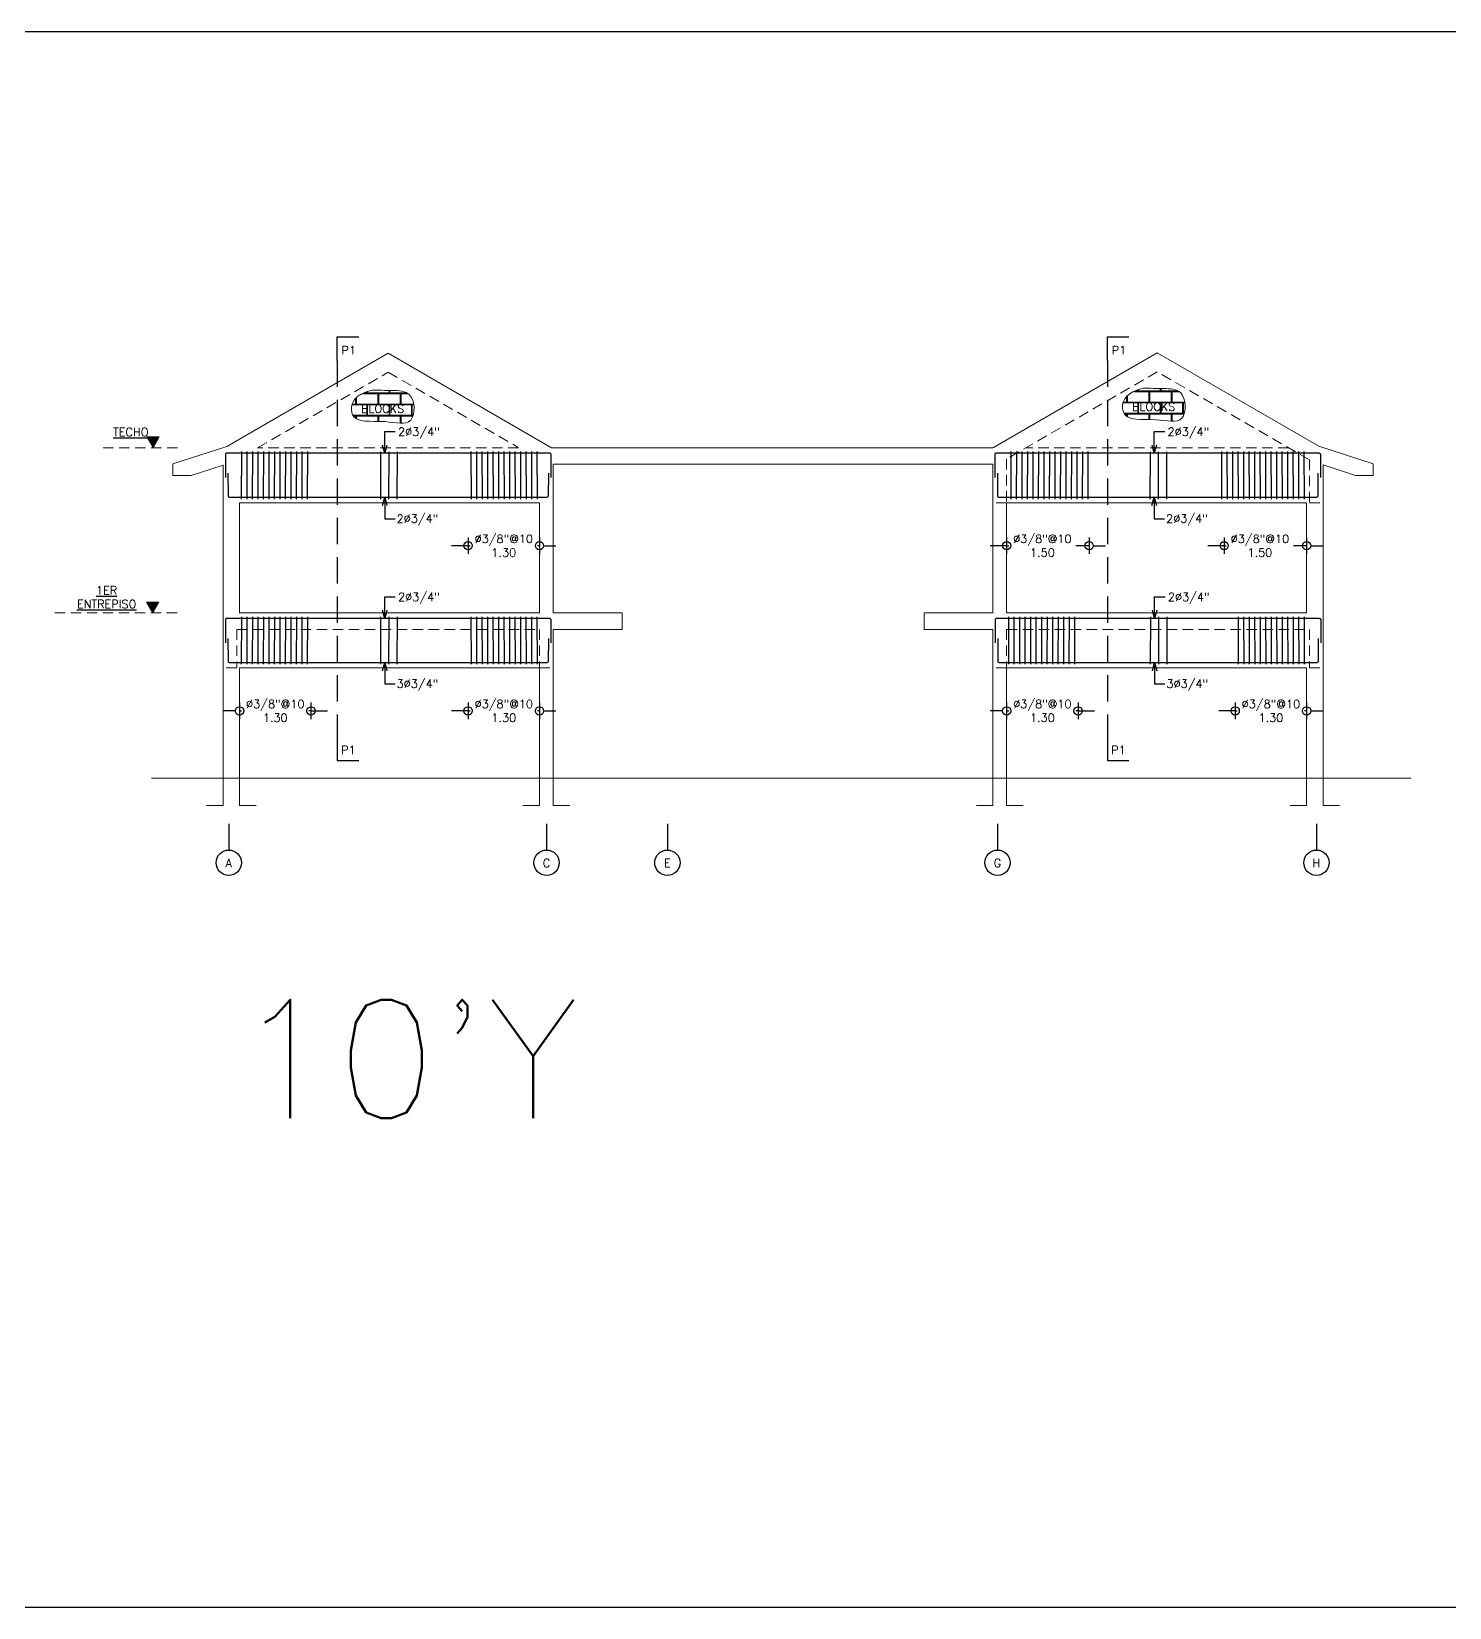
# Model space of a CAD drawing. Header units: metres. Extents: x -44 to 358, y -286 to 66.
# Drawn here: x 86.35 to 112.12, y -246.38 to -217.76 of the extents above; entities that cross this region are included whole.
import ezdxf

# ---------------------------------------------------------------- set-up
doc = ezdxf.new("R2010")
doc.units = ezdxf.units.M
doc.header["$LTSCALE"] = 0.3
doc.header["$PDMODE"] = 3
for name, pattern in [('CONTINUA', [0]), ('HIDDEN', [9.525, 6.35, -3.175]), ('HIDDEN2', [4.7625, 3.175, -1.5875])]:
    doc.linetypes.add(name, pattern=pattern)
for name, color, linetype in [('001-ACERO', 5, 'Continuous'), ('001-DIMLOSA', 4, 'Continuous'), ('001-DIMTEXTO', 4, 'Continuous'), ('001-EJES', 4, 'Continuous'), ('002-SECCION', 1, 'CONTINUA'), ('ACERO', 5, 'Continuous'), ('DIMPORTICO', 4, 'Continuous'), ('DIMTEXTO', 4, 'Continuous'), ('HATCH', 8, 'Continuous'), ('SECCION', 1, 'Continuous'), ('TEXTO1', 1, 'Continuous'), ('VIGA-LOSA', 1, 'Continuous')]:
    doc.layers.add(name, color=color, linetype=linetype)
doc.layers.add('Columnas', color=7, linetype='Continuous', lineweight=18)
doc.layers.add('Losa', color=8, linetype='HIDDEN', lineweight=18)
doc.styles.add('SIMPLEX', font='simplex_.ttf', dxfattribs={"height": 0.2})
doc.styles.add('SMPLEX', font='simplex.shx')
doc.dimstyles.new('BDIM-75', dxfattribs={"dimscale": 0.75, "dimtxt": 0.2, "dimasz": 0.2, "dimexe": 0.2, "dimexo": 0.2, "dimgap": 0.1, "dimtad": 0, "dimtih": 1, "dimtoh": 1, "dimzin": 0, "dimdsep": 46, "dimtxsty": 'SIMPLEX', "dimblk": 'OBLIQUE', "dimcen": 0.2, "dimdle": 0.2, "dimclrd": 4, "dimclre": 4, "dimclrt": 256, "dimadec": 0, "dimazin": 0, "dimtfac": 1, "dimtofl": 0, "dimtmove": 1, "dimatfit": 3, "dimldrblk": 'OPEN30', "dimfxl": 0.15, "dimtfill": 1, "dimtolj": 1, "dimtzin": 0, "dimlwd": -1, "dimlwe": -1, "dimarcsym": 0})
doc.dimstyles.new('DIM-75', dxfattribs={"dimscale": 0.75, "dimtxt": 0.2, "dimasz": 0.2, "dimexe": 0.2, "dimexo": 0.2, "dimgap": 0.1, "dimtad": 0, "dimtih": 1, "dimtoh": 1, "dimzin": 0, "dimdsep": 46, "dimtxsty": 'SMPLEX', "dimblk1": 'OBLIQUE', "dimblk2": 'OBLIQUE', "dimsah": 1, "dimcen": 0.2, "dimclrd": 4, "dimclre": 4, "dimclrt": 4, "dimadec": 0, "dimazin": 0, "dimtfac": 1, "dimtmove": 0, "dimatfit": 3, "dimldrblk": 'OBLIQUE', "dimfxl": 0.2, "dimfxlon": 1, "dimtfill": 1, "dimtolj": 1, "dimtzin": 0, "dimarcsym": 0})

# ---------------------------------------------------------------- blocks, each defined once
blk = doc.blocks.new('A$C2BC87D2B')
at = {"layer": '001-DIMTEXTO', "lineweight": 0}
h = blk.add_hatch(color=4, dxfattribs=at)
h.dxf.hatch_style = 1
h.paths.add_polyline_path([(0, 0), (0.112, 0.194), (-0.112, 0.194)])
at = {"layer": '001-DIMTEXTO', "color": 4, "lineweight": 0, "flags": 128}
blk.add_lwpolyline([(0, 0), (0.112, 0.194), (-0.112, 0.194)], close=True, dxfattribs=at)
blk = doc.blocks.new('*U1689')
at = {"layer": '001-ACERO'}
blk.add_line((-0.001, -0.435), (0.001, 0.428), dxfattribs=at)
blk = doc.blocks.new('*U1690')
at = {"layer": 'VIGA-LOSA', "color": 0, "linetype": 'ByBlock', "lineweight": -2, "transparency": 16777216}
for p in [(0, 0), (0.1, 0), (0.2, 0), (0.3, 0), (0.4, 0), (0.5, 0), (0.6, 0), (0.7, 0), (0.8, 0), (0.9, 0), (1, 0), (1.1, 0), (1.2, 0)]:
    blk.add_blockref('*U1689', p, dxfattribs=at)
blk = doc.blocks.new('_DotBlank')
at = {"color": 0, "linetype": 'ByBlock', "lineweight": -2}
blk.add_line((-0.5, 0), (-1, 0), dxfattribs=at)
blk.add_circle((0, 0), 0.5, dxfattribs=at)
blk = doc.blocks.new('_Origin')
at = {"color": 0, "linetype": 'ByBlock', "lineweight": -2}
blk.add_line((0, 0), (-1, 0), dxfattribs=at)
blk.add_circle((0, 0), 0.5, dxfattribs=at)
blk = doc.blocks.new('*D1695')
at = {"layer": '001-DIMTEXTO', "color": 4, "lineweight": -2, "transparency": 16777216}
for p, q in [((89.98, -230.1), (89.83, -230.1)), ((90.13, -229.95), (90.13, -230.25)), ((90.13, -230.1), (90.168, -230.1)), ((91.428, -230.1), (91.39, -230.1)), ((91.428, -229.95), (91.428, -230.25)), ((91.578, -230.1), (91.728, -230.1))]:
    blk.add_line(p, q, dxfattribs=at)
at = {"layer": 'DEFPOINTS', "color": 0, "transparency": 16777216}
for p in [(90.13, -229.32), (91.428, -229.32), (91.428, -230.1)]:
    blk.add_point(p, dxfattribs=at)
at = {"layer": '001-DIMTEXTO', "color": 4, "lineweight": -2, "transparency": 16777216, "xscale": 0.15, "yscale": 0.15, "zscale": 0.15}
blk.add_blockref('_DotBlank', (90.13, -230.1), dxfattribs=at)
at = {"layer": '001-DIMTEXTO', "color": 4, "lineweight": -2, "transparency": 16777216, "xscale": 0.15, "yscale": 0.15, "zscale": 0.15, "rotation": 180}
blk.add_blockref('_Origin', (91.428, -230.1), dxfattribs=at)
at = {"layer": '001-DIMTEXTO', "color": 4, "transparency": 16777216, "insert": (90.779, -230.1), "char_height": 0.15, "attachment_point": 5, "style": 'SMPLEX'}
blk.add_mtext('\\A1;∅3/8"@10\\P1.30', dxfattribs=at)
blk = doc.blocks.new('_OBLIQUE')
at = {"color": 0, "linetype": 'ByBlock'}
blk.add_line((-0.5, -0.5), (0.5, 0.5), dxfattribs=at)
blk = doc.blocks.new('*U1691')
at = {"layer": '001-ACERO'}
blk.add_line((-0.001, -0.435), (0.001, 0.428), dxfattribs=at)
blk = doc.blocks.new('*U1692')
at = {"layer": 'VIGA-LOSA', "color": 0, "linetype": 'ByBlock', "lineweight": -2, "transparency": 16777216}
for p in [(0, 0), (0.1, 0), (0.2, 0), (0.3, 0), (0.4, 0), (0.5, 0), (0.6, 0), (0.7, 0), (0.8, 0), (0.9, 0), (1, 0), (1.1, 0), (1.2, 0)]:
    blk.add_blockref('*U1691', p, dxfattribs=at)
blk = doc.blocks.new('*D1696')
at = {"layer": '001-DIMTEXTO', "color": 4, "lineweight": -2, "transparency": 16777216}
for p, q in [((94.133, -230.1), (93.983, -230.1)), ((94.283, -229.95), (94.283, -230.25)), ((94.283, -230.1), (94.321, -230.1)), ((95.58, -230.1), (95.542, -230.1)), ((95.58, -229.95), (95.58, -230.25)), ((95.73, -230.1), (95.88, -230.1))]:
    blk.add_line(p, q, dxfattribs=at)
at = {"layer": 'DEFPOINTS', "color": 0, "transparency": 16777216}
for p in [(94.283, -229.32), (95.58, -229.32), (94.283, -230.1)]:
    blk.add_point(p, dxfattribs=at)
at = {"layer": '001-DIMTEXTO', "color": 4, "lineweight": -2, "transparency": 16777216, "xscale": 0.15, "yscale": 0.15, "zscale": 0.15}
blk.add_blockref('_Origin', (94.283, -230.1), dxfattribs=at)
at = {"layer": '001-DIMTEXTO', "color": 4, "lineweight": -2, "transparency": 16777216, "xscale": 0.15, "yscale": 0.15, "zscale": 0.15, "rotation": 180}
blk.add_blockref('_DotBlank', (95.58, -230.1), dxfattribs=at)
at = {"layer": '001-DIMTEXTO', "color": 4, "transparency": 16777216, "insert": (94.932, -230.1), "char_height": 0.15, "attachment_point": 5, "style": 'SMPLEX'}
blk.add_mtext('\\A1;∅3/8"@10\\P1.30', dxfattribs=at)
blk = doc.blocks.new('_Open30')
at = {"color": 0, "lineweight": -2}
for p, q in [((-1, 0.27), (0, 0)), ((0, 0), (-1, -0.27)), ((0, 0), (-1, 0))]:
    blk.add_line(p, q, dxfattribs=at)
blk = doc.blocks.new('*U1693')
at = {"layer": '001-ACERO'}
blk.add_line((-0.001, -0.685), (0.001, 0.175), dxfattribs=at)
blk = doc.blocks.new('*U1694')
at = {"layer": 'VIGA-LOSA', "color": 0, "linetype": 'ByBlock', "lineweight": -2, "transparency": 16777216}
for p in [(0, 0), (0.15, 0), (0.3, 0)]:
    blk.add_blockref('*U1693', p, dxfattribs=at)
blk = doc.blocks.new('*U1697')
at = {"layer": '001-ACERO'}
blk.add_line((-0.001, -0.435), (0.001, 0.428), dxfattribs=at)
blk = doc.blocks.new('*U1698')
at = {"layer": 'VIGA-LOSA', "color": 0, "linetype": 'ByBlock', "lineweight": -2, "transparency": 16777216}
for p in [(0, 0), (0.1, 0), (0.2, 0), (0.3, 0), (0.4, 0), (0.5, 0), (0.6, 0), (0.7, 0), (0.8, 0), (0.9, 0), (1, 0), (1.1, 0), (1.2, 0)]:
    blk.add_blockref('*U1697', p, dxfattribs=at)
blk = doc.blocks.new('*D1703')
at = {"layer": '001-DIMTEXTO', "color": 4, "lineweight": -2, "transparency": 16777216}
for p, q in [((103.919, -230.1), (103.769, -230.1)), ((104.069, -229.95), (104.069, -230.25)), ((104.069, -230.1), (104.107, -230.1)), ((105.367, -230.1), (105.329, -230.1)), ((105.367, -229.95), (105.367, -230.25)), ((105.517, -230.1), (105.667, -230.1))]:
    blk.add_line(p, q, dxfattribs=at)
at = {"layer": 'DEFPOINTS', "color": 0, "transparency": 16777216}
for p in [(104.069, -229.32), (105.367, -229.32), (105.367, -230.1)]:
    blk.add_point(p, dxfattribs=at)
at = {"layer": '001-DIMTEXTO', "color": 4, "lineweight": -2, "transparency": 16777216, "xscale": 0.15, "yscale": 0.15, "zscale": 0.15}
blk.add_blockref('_DotBlank', (104.069, -230.1), dxfattribs=at)
at = {"layer": '001-DIMTEXTO', "color": 4, "lineweight": -2, "transparency": 16777216, "xscale": 0.15, "yscale": 0.15, "zscale": 0.15, "rotation": 180}
blk.add_blockref('_Origin', (105.367, -230.1), dxfattribs=at)
at = {"layer": '001-DIMTEXTO', "color": 4, "transparency": 16777216, "insert": (104.718, -230.1), "char_height": 0.15, "attachment_point": 5, "style": 'SMPLEX'}
blk.add_mtext('\\A1;∅3/8"@10\\P1.30', dxfattribs=at)
blk = doc.blocks.new('*U1699')
at = {"layer": '001-ACERO'}
blk.add_line((-0.001, -0.435), (0.001, 0.428), dxfattribs=at)
blk = doc.blocks.new('*U1700')
at = {"layer": 'VIGA-LOSA', "color": 0, "linetype": 'ByBlock', "lineweight": -2, "transparency": 16777216}
for p in [(0, 0), (0.1, 0), (0.2, 0), (0.3, 0), (0.4, 0), (0.5, 0), (0.6, 0), (0.7, 0), (0.8, 0), (0.9, 0), (1, 0), (1.1, 0), (1.2, 0)]:
    blk.add_blockref('*U1699', p, dxfattribs=at)
blk = doc.blocks.new('*D1704')
at = {"layer": '001-DIMTEXTO', "color": 4, "lineweight": -2, "transparency": 16777216}
for p, q in [((108.072, -230.1), (107.922, -230.1)), ((108.222, -229.95), (108.222, -230.25)), ((108.222, -230.1), (108.26, -230.1)), ((109.519, -230.1), (109.481, -230.1)), ((109.519, -229.95), (109.519, -230.25)), ((109.669, -230.1), (109.819, -230.1))]:
    blk.add_line(p, q, dxfattribs=at)
at = {"layer": 'DEFPOINTS', "color": 0, "transparency": 16777216}
for p in [(108.222, -229.32), (109.519, -229.32), (108.222, -230.1)]:
    blk.add_point(p, dxfattribs=at)
at = {"layer": '001-DIMTEXTO', "color": 4, "lineweight": -2, "transparency": 16777216, "xscale": 0.15, "yscale": 0.15, "zscale": 0.15}
blk.add_blockref('_Origin', (108.222, -230.1), dxfattribs=at)
at = {"layer": '001-DIMTEXTO', "color": 4, "lineweight": -2, "transparency": 16777216, "xscale": 0.15, "yscale": 0.15, "zscale": 0.15, "rotation": 180}
blk.add_blockref('_DotBlank', (109.519, -230.1), dxfattribs=at)
at = {"layer": '001-DIMTEXTO', "color": 4, "transparency": 16777216, "insert": (108.871, -230.1), "char_height": 0.15, "attachment_point": 5, "style": 'SMPLEX'}
blk.add_mtext('\\A1;∅3/8"@10\\P1.30', dxfattribs=at)
blk = doc.blocks.new('*U1701')
at = {"layer": '001-ACERO'}
blk.add_line((-0.001, -0.685), (0.001, 0.175), dxfattribs=at)
blk = doc.blocks.new('*U1702')
at = {"layer": 'VIGA-LOSA', "color": 0, "linetype": 'ByBlock', "lineweight": -2, "transparency": 16777216}
for p in [(0, 0), (0.15, 0), (0.3, 0)]:
    blk.add_blockref('*U1701', p, dxfattribs=at)
blk = doc.blocks.new('*U1705')
at = {"layer": '001-ACERO'}
blk.add_line((-0.001, -0.435), (0.001, 0.428), dxfattribs=at)
blk = doc.blocks.new('*U1706')
at = {"layer": 'VIGA-LOSA', "color": 0, "linetype": 'ByBlock', "lineweight": -2, "transparency": 16777216}
for p in [(0, 0), (0.1, 0), (0.2, 0), (0.3, 0), (0.4, 0), (0.5, 0), (0.6, 0), (0.7, 0), (0.8, 0), (0.9, 0), (1, 0), (1.1, 0), (1.2, 0)]:
    blk.add_blockref('*U1705', p, dxfattribs=at)
blk = doc.blocks.new('*U1707')
at = {"layer": '001-ACERO'}
blk.add_line((-0.001, -0.435), (0.001, 0.428), dxfattribs=at)
blk = doc.blocks.new('*U1708')
at = {"layer": 'VIGA-LOSA', "color": 0, "linetype": 'ByBlock', "lineweight": -2, "transparency": 16777216}
for p in [(0, 0), (0.1, 0), (0.2, 0), (0.3, 0), (0.4, 0), (0.5, 0), (0.6, 0), (0.7, 0), (0.8, 0), (0.9, 0), (1, 0), (1.1, 0), (1.2, 0)]:
    blk.add_blockref('*U1707', p, dxfattribs=at)
blk = doc.blocks.new('*D1711')
at = {"layer": '001-DIMTEXTO', "color": 4, "lineweight": -2, "transparency": 16777216}
for p, q in [((94.283, -226.95), (94.283, -227.25)), ((95.58, -226.95), (95.58, -227.25)), ((94.133, -227.1), (93.983, -227.1)), ((94.283, -227.1), (94.321, -227.1)), ((95.58, -227.1), (95.542, -227.1)), ((95.73, -227.1), (95.88, -227.1))]:
    blk.add_line(p, q, dxfattribs=at)
at = {"layer": 'DEFPOINTS', "color": 0, "transparency": 16777216}
for p in [(94.283, -226.32), (95.58, -226.32), (94.283, -227.1)]:
    blk.add_point(p, dxfattribs=at)
at = {"layer": '001-DIMTEXTO', "color": 4, "lineweight": -2, "transparency": 16777216, "xscale": 0.15, "yscale": 0.15, "zscale": 0.15}
blk.add_blockref('_Origin', (94.283, -227.1), dxfattribs=at)
at = {"layer": '001-DIMTEXTO', "color": 4, "lineweight": -2, "transparency": 16777216, "xscale": 0.15, "yscale": 0.15, "zscale": 0.15, "rotation": 180}
blk.add_blockref('_DotBlank', (95.58, -227.1), dxfattribs=at)
at = {"layer": '001-DIMTEXTO', "color": 4, "transparency": 16777216, "insert": (94.932, -227.1), "char_height": 0.15, "attachment_point": 5, "style": 'SMPLEX'}
blk.add_mtext('\\A1;∅3/8"@10\\P1.30', dxfattribs=at)
blk = doc.blocks.new('*U1709')
at = {"layer": '001-ACERO'}
blk.add_line((-0.001, -0.685), (0.001, 0.175), dxfattribs=at)
blk = doc.blocks.new('*U1710')
at = {"layer": 'VIGA-LOSA', "color": 0, "linetype": 'ByBlock', "lineweight": -2, "transparency": 16777216}
for p in [(0, 0), (0.15, 0), (0.3, 0)]:
    blk.add_blockref('*U1709', p, dxfattribs=at)
blk = doc.blocks.new('*U1712')
at = {"layer": '001-ACERO'}
blk.add_line((-0.001, -0.435), (0.001, 0.428), dxfattribs=at)
blk = doc.blocks.new('*U1713')
at = {"layer": 'VIGA-LOSA', "color": 0, "linetype": 'ByBlock', "lineweight": -2, "transparency": 16777216}
for p in [(0, 0), (0.1, 0), (0.2, 0), (0.3, 0), (0.4, 0), (0.5, 0), (0.6, 0), (0.7, 0), (0.8, 0), (0.9, 0), (1, 0), (1.1, 0), (1.2, 0), (1.3, 0), (1.4, 0)]:
    blk.add_blockref('*U1712', p, dxfattribs=at)
blk = doc.blocks.new('*U1714')
at = {"layer": '001-ACERO'}
blk.add_line((-0.001, -0.435), (0.001, 0.428), dxfattribs=at)
blk = doc.blocks.new('*U1715')
at = {"layer": 'VIGA-LOSA', "color": 0, "linetype": 'ByBlock', "lineweight": -2, "transparency": 16777216}
for p in [(0, 0), (0.1, 0), (0.2, 0), (0.3, 0), (0.4, 0), (0.5, 0), (0.6, 0), (0.7, 0), (0.8, 0), (0.9, 0), (1, 0), (1.1, 0), (1.2, 0), (1.3, 0), (1.4, 0), (1.5, 0)]:
    blk.add_blockref('*U1714', p, dxfattribs=at)
blk = doc.blocks.new('*D1718')
at = {"layer": '001-DIMTEXTO', "color": 4, "lineweight": -2, "transparency": 16777216}
for p, q in [((108.022, -226.95), (108.022, -227.25)), ((109.519, -226.95), (109.519, -227.25)), ((107.872, -227.1), (107.722, -227.1)), ((108.022, -227.1), (108.06, -227.1)), ((109.519, -227.1), (109.281, -227.1)), ((109.669, -227.1), (109.819, -227.1))]:
    blk.add_line(p, q, dxfattribs=at)
at = {"layer": 'DEFPOINTS', "color": 0, "transparency": 16777216}
for p in [(108.022, -226.32), (109.519, -226.32), (108.022, -227.1)]:
    blk.add_point(p, dxfattribs=at)
at = {"layer": '001-DIMTEXTO', "color": 4, "lineweight": -2, "transparency": 16777216, "xscale": 0.15, "yscale": 0.15, "zscale": 0.15}
blk.add_blockref('_Origin', (108.022, -227.1), dxfattribs=at)
at = {"layer": '001-DIMTEXTO', "color": 4, "lineweight": -2, "transparency": 16777216, "xscale": 0.15, "yscale": 0.15, "zscale": 0.15, "rotation": 180}
blk.add_blockref('_DotBlank', (109.519, -227.1), dxfattribs=at)
at = {"layer": '001-DIMTEXTO', "color": 4, "transparency": 16777216, "insert": (108.671, -227.1), "char_height": 0.15, "attachment_point": 5, "style": 'SMPLEX'}
blk.add_mtext('\\A1;∅3/8"@10\\P1.50', dxfattribs=at)
blk = doc.blocks.new('*U1716')
at = {"layer": '001-ACERO'}
blk.add_line((-0.001, -0.685), (0.001, 0.175), dxfattribs=at)
blk = doc.blocks.new('*U1717')
at = {"layer": 'VIGA-LOSA', "color": 0, "linetype": 'ByBlock', "lineweight": -2, "transparency": 16777216}
for p in [(0, 0), (0.15, 0), (0.3, 0)]:
    blk.add_blockref('*U1716', p, dxfattribs=at)
blk = doc.blocks.new('*D1719')
at = {"layer": '001-DIMTEXTO', "color": 4, "lineweight": -2, "transparency": 16777216}
for p, q in [((104.069, -226.95), (104.069, -227.25)), ((105.567, -226.95), (105.567, -227.25)), ((103.919, -227.1), (103.769, -227.1)), ((104.069, -227.1), (104.107, -227.1)), ((105.567, -227.1), (105.329, -227.1)), ((105.717, -227.1), (105.867, -227.1))]:
    blk.add_line(p, q, dxfattribs=at)
at = {"layer": 'DEFPOINTS', "color": 0, "transparency": 16777216}
for p in [(104.069, -226.32), (105.567, -226.32), (104.069, -227.1)]:
    blk.add_point(p, dxfattribs=at)
at = {"layer": '001-DIMTEXTO', "color": 4, "lineweight": -2, "transparency": 16777216, "xscale": 0.15, "yscale": 0.15, "zscale": 0.15}
blk.add_blockref('_Origin', (104.069, -227.1), dxfattribs=at)
at = {"layer": '001-DIMTEXTO', "color": 4, "lineweight": -2, "transparency": 16777216, "xscale": 0.15, "yscale": 0.15, "zscale": 0.15, "rotation": 180}
blk.add_blockref('_DotBlank', (105.567, -227.1), dxfattribs=at)
at = {"layer": '001-DIMTEXTO', "color": 4, "transparency": 16777216, "insert": (104.718, -227.1), "char_height": 0.15, "attachment_point": 5, "style": 'SMPLEX'}
blk.add_mtext('\\A1;∅3/8"@10\\P1.50', dxfattribs=at)
blk = doc.blocks.new('*U2352')
at = {"color": 8, "linetype": 'HIDDEN2', "ltscale": 0.5}
blk.add_line((0, 3.385), (0, -3.447), dxfattribs=at)
at = {"color": 6, "linetype": 'CONTINUA'}
for points in [[(0, 3.385), (0, 3.816), (0.391, 3.816)], [(0, -3.447), (0, -3.878), (0.391, -3.878)]]:
    blk.add_lwpolyline(points, dxfattribs=at)
at = {"color": 4, "style": 'SMPLEX'}
for tag, p in [('P##', (0.078, 3.498)), ('P#', (0.069, -3.763))]:
    blk.add_attdef(tag, p, '', height=0.15, dxfattribs=at)

msp = doc.modelspace()

# ---------------------------------------------------------------- hatches: boundary and pattern name
at = {"layer": 'HATCH', "ltscale": 0.2}
h = msp.add_hatch(dxfattribs=at)
h.set_pattern_fill('AR-B816C', color=256, scale=0.001)
edge = h.paths.add_edge_path()
edge.add_spline(control_points=[(92.5397995, -224.272786), (92.6575995, -224.2757571), (92.8797616, -224.2813626), (93.3229409, -224.2867163), (93.3302829, -224.975508), (92.7287012, -224.7850953), (92.1746344, -224.8972036), (92.1507434, -224.5129301), (92.3064025, -224.3394349), (92.4602713, -224.2954966), (92.5397995, -224.272786)], knot_values=[0, 0, 0, 0, 0.3659090662, 0.6900773609, 1.1483352541, 1.6157091485, 2.2253597872, 2.3913619953, 2.6210091671, 2.8666817959, 2.8666817959, 2.8666817959, 2.8666817959], degree=3, periodic=0)
h.paths.add_polyline_path([(92.2984363, -224.7228082), (93.2020077, -224.7228082), (93.2020077, -224.4978082), (92.2984363, -224.4978082)], flags=24)
h = msp.add_hatch(dxfattribs=at)
h.set_pattern_fill('AR-B816C', color=256, scale=0.001)
h.set_pattern_definition([(0, (14.0112, 0.03532), (0.2032, 0.2032), [0.396875, -0.009525]), (0, (13.808, 0.04485), (0.2032, 0.2032), [0.396875, -0.009525]), (90, (14.0112, 0.03532), (-0.2032, 0.2032), [-0.212725, 0.193675]), (90, (14.00168, 0.03532), (-0.2032, 0.2032), [-0.212725, 0.193675])])
edge = h.paths.add_edge_path()
edge.add_spline(control_points=[(106.551008, -224.237462), (106.668808, -224.2404331), (106.89097, -224.2460386), (107.3341493, -224.2513923), (107.3414914, -224.940184), (106.7399097, -224.7497713), (106.1858429, -224.8618796), (106.1619518, -224.4776061), (106.317611, -224.3041109), (106.4714797, -224.2601726), (106.551008, -224.237462)], knot_values=[0, 0, 0, 0, 0.3659090662, 0.6900773609, 1.1483352541, 1.6157091485, 2.2253597872, 2.3913619953, 2.6210091671, 2.8666817959, 2.8666817959, 2.8666817959, 2.8666817959], degree=3, periodic=0)
h.paths.add_polyline_path([(106.3096448, -224.6874842), (107.2132162, -224.6874842), (107.2132162, -224.4624842), (106.3096448, -224.4624842)], flags=24)

# ---------------------------------------------------------------- linework, layer by layer
at = {"layer": '001-EJES', "color": 1, "ltscale": 0.02}
for p, q in [((89.934408, -232.1491684), (89.934408, -232.6273824)), ((95.7094086, -232.1491684), (95.7094086, -232.6273824)), ((97.9039474, -232.1491684), (97.9039474, -232.6273824)), ((103.9027002, -232.1491683), (103.9027002, -232.6273823)), ((109.6984863, -232.1491683), (109.6984863, -232.6273823))]:
    msp.add_line(p, q, dxfattribs=at)
at = {"layer": '001-EJES', "color": 1}
for centre in [(89.934408, -232.8574122), (95.7094086, -232.8574122), (97.9039474, -232.8574122), (103.9027002, -232.8574122), (109.6984863, -232.8574122)]:
    msp.add_circle(centre, 0.2300299, dxfattribs=at)
at = {"layer": '002-SECCION', "lineweight": 0}
for p, q in [((95.8011301, -225.3196434), (103.8192716, -225.3196434)), ((89.830194, -231.8196434), (89.830194, -225.635082)), ((95.830194, -228.3196434), (95.830194, -225.6196434)), ((95.830194, -225.6196434), (103.8192716, -225.6196434)), ((103.8192716, -228.3196434), (103.8192716, -225.6196434)), ((109.8192716, -231.8196434), (109.8192716, -225.6315331)), ((90.130194, -228.3196434), (90.130194, -226.3196434)), ((95.580194, -226.3196434), (90.130194, -226.3196434)), ((95.580194, -228.3196434), (95.580194, -226.3196434)), ((104.0692716, -228.3196434), (104.0692716, -226.3196434)), ((109.5192716, -226.3196434), (104.0692716, -226.3196434)), ((109.5192716, -228.3196434), (109.5192716, -226.3196434)), ((90.130194, -228.3196434), (95.580194, -228.3196434)), ((95.830194, -228.3196434), (97.080194, -228.3196434)), ((97.080194, -228.6196434), (97.080194, -228.3196434)), ((102.5692716, -228.6196434), (102.5692716, -228.3196434)), ((102.5692716, -228.3196434), (103.8192716, -228.3196434)), ((104.0692716, -228.3196434), (109.5192716, -228.3196434)), ((95.830194, -231.8196434), (95.830194, -228.6196434)), ((95.830194, -228.6196434), (97.080194, -228.6196434)), ((102.5692716, -228.6196434), (103.8192716, -228.6196434)), ((103.8192716, -231.8196434), (103.8192716, -228.6196434)), ((90.130194, -231.8196434), (90.130194, -229.3196434)), ((90.130194, -229.3196434), (95.580194, -229.3196434)), ((95.580194, -231.8196434), (95.580194, -229.3196434)), ((104.0692716, -231.8196434), (104.0692716, -229.3196434)), ((104.0692716, -229.3196434), (109.5192716, -229.3196434)), ((109.5192716, -231.8196434), (109.5192716, -229.3196434)), ((89.530194, -231.8196434), (89.830194, -231.8196434)), ((90.130194, -231.8196434), (90.430194, -231.8196434)), ((95.280194, -231.8196434), (95.580194, -231.8196434)), ((95.830194, -231.8196434), (96.130194, -231.8196434)), ((103.5192716, -231.8196434), (103.8192716, -231.8196434)), ((104.0692716, -231.8196434), (104.3692716, -231.8196434)), ((109.2192716, -231.8196434), (109.5192716, -231.8196434)), ((109.8192716, -231.8196434), (110.1192716, -231.8196434))]:
    msp.add_line(p, q, dxfattribs=at)
for points in [[(88.9192716, -225.8223636), (88.9192716, -225.61562), (89.896668, -225.2980447), (92.830194, -223.6043726), (95.8011301, -225.3196434)], [(110.730194, -225.8223636), (110.730194, -225.6120711), (109.7387388, -225.2899278), (106.8067716, -223.5971557), (103.8285665, -225.3166233), (103.8192716, -225.3196434)], [(88.9192716, -225.8223636), (89.2538007, -225.8223636), (89.830194, -225.635082)], [(110.730194, -225.8223636), (110.4065875, -225.8223636), (109.8192716, -225.6315331)]]:
    msp.add_lwpolyline(points, dxfattribs=at)
at = {"layer": 'ACERO'}
for points in [[(89.8941557, -225.4196434, 0.4142135624), (89.8741557, -225.4396434), (89.8741557, -225.8623905)], [(95.7662323, -225.4196434, -0.4142135624), (95.7862323, -225.4396434), (95.7862323, -225.8623905)], [(103.8769131, -225.4196434, 0.4142135624), (103.8569131, -225.4396434), (103.8569131, -225.8623905)], [(109.7489896, -225.4196434, -0.4142135624), (109.7689896, -225.4396434), (109.7689896, -225.8623905)], [(89.9192594, -225.7835448), (89.9207555, -226.2001155, 0.4073149712), (89.9407499, -226.2196434)], [(95.7411286, -225.7835448), (95.7396325, -226.2001155, -0.4073149712), (95.7196381, -226.2196434)], [(103.9020168, -225.7835448), (103.9035129, -226.2001155, 0.4073149712), (103.9235073, -226.2196434)], [(109.723886, -225.7835448), (109.7223899, -226.2001155, -0.4073149712), (109.7023954, -226.2196434)], [(89.8941557, -228.4196434, 0.4142135624), (89.8741557, -228.4396434), (89.8741557, -228.8623905)], [(95.7662323, -228.4196434, -0.4142135624), (95.7862323, -228.4396434), (95.7862323, -228.8623905)], [(103.8832334, -228.4196434, 0.4142135624), (103.8632334, -228.4396434), (103.8632334, -228.8623905)], [(109.7553099, -228.4196434, -0.4142135624), (109.7753099, -228.4396434), (109.7753099, -228.8623905)], [(89.9192594, -228.7835448), (89.9207555, -229.2001155, 0.4073149712), (89.9407499, -229.2196434)], [(95.7411286, -228.7835448), (95.7396325, -229.2001155, -0.4073149712), (95.7196381, -229.2196434)], [(103.908337, -228.7835448), (103.9098331, -229.2001155, 0.4073149712), (103.9298276, -229.2196434)], [(109.7302062, -228.7835448), (109.7287101, -229.2001155, -0.4073149712), (109.7087157, -229.2196434)]]:
    msp.add_lwpolyline(points, format="xyb", dxfattribs=at)
for points in [[(95.7662323, -225.4196434), (89.8941557, -225.4196434)], [(109.7489896, -225.4196434), (103.8769131, -225.4196434)], [(89.9407499, -226.2196434), (95.7196381, -226.2196434)], [(103.9235073, -226.2196434), (109.7023954, -226.2196434)], [(95.7662323, -228.4196434), (89.8941557, -228.4196434)], [(109.7553099, -228.4196434), (103.8832334, -228.4196434)], [(89.9407499, -229.2196434), (95.7196381, -229.2196434)], [(103.9298276, -229.2196434), (109.7087157, -229.2196434)]]:
    msp.add_lwpolyline(points, dxfattribs=at)
at = {"layer": 'Columnas', "ltscale": 0.2}
for points in [[(92.5397995, -224.272786), (92.9056257, -224.2810295), (93.2201571, -224.3594853), (93.2400072, -224.8173182), (92.7735241, -224.8461955), (92.1790799, -224.7108453), (92.1708108, -224.545048), (92.3114918, -224.3635353), (92.5397995, -224.272786)], [(106.551008, -224.237462), (106.9168341, -224.2457055), (107.2313656, -224.3241613), (107.2512157, -224.7819942), (106.7847326, -224.8108715), (106.1902884, -224.6755213), (106.1820193, -224.509724), (106.3227003, -224.3282113), (106.551008, -224.237462)]]:
    msp.add_spline(points, degree=3, dxfattribs=at)
at = {"layer": 'DIMTEXTO'}
msp.add_lwpolyline([(-5.0701956, -217.7611052), (196.66926, -217.7611052), (196.66926, -246.3838365), (-5.0701956, -246.3838365)], close=True, dxfattribs=at)
at = {"layer": 'Losa', "lineweight": 0, "ltscale": 0.1}
for p, q in [((89.003956, -225.3196434), (87.5946104, -225.3196434)), ((95.2011301, -225.3196434), (90.4592579, -225.3196434)), ((109.1902077, -225.3196434), (104.4233356, -225.3196434)), ((88.9961346, -228.3196434), (86.7442655, -228.3196434)), ((90.080194, -228.6196434), (95.580194, -228.6196434)), ((104.0692716, -228.6196434), (109.5692716, -228.6196434))]:
    msp.add_line(p, q, dxfattribs=at)
for points in [[(90.4592579, -225.3196434), (92.830194, -223.9507828), (95.2011301, -225.3196434)], [(109.5692716, -225.538496), (106.8067716, -223.9435659), (104.0692716, -225.5240623)], [(104.0692716, -225.5240623), (104.0692716, -226.3196434), (103.8192716, -226.3196434), (103.8192716, -225.6196434)], [(109.5692716, -225.538496), (109.5692716, -226.3196434), (109.8192716, -226.3196434), (109.8192716, -225.6315331)], [(90.080194, -228.6196434), (90.080194, -229.3196434), (89.830194, -229.3196434), (89.830194, -228.6196434)], [(95.580194, -228.6196434), (95.580194, -229.3196434), (95.830194, -229.3196434), (95.830194, -228.6196434)], [(104.0692716, -228.6196434), (104.0692716, -229.3196434), (103.8192716, -229.3196434), (103.8192716, -228.6196434)], [(109.5692716, -228.6196434), (109.5692716, -229.3196434), (109.8192716, -229.3196434), (109.8192716, -228.6196434)]]:
    msp.add_lwpolyline(points, dxfattribs=at)
at = {"layer": 'SECCION', "color": 8, "lineweight": 0, "ltscale": 0.0003}
msp.add_line((88.5274321, -231.3196434), (111.4129033, -231.3196434), dxfattribs=at)

# ---------------------------------------------------------------- block references
for p in [(91.9052408, -227.1216059), (105.9000812, -227.1216059)]:
    msp.add_blockref('*U2352', p).add_auto_attribs({'P#': 'P1', 'P##': 'P1'})
at = {"layer": 'TEXTO1', "ltscale": 2}
for p in [(88.5596714, -225.319377), (88.5518501, -228.319377)]:
    msp.add_blockref('A$C2BC87D2B', p, dxfattribs=at)
at = {"layer": 'VIGA-LOSA'}
for name, p in [('*U1706', (90.1682942, -225.8166023)), ('*U1710', (92.6966431, -225.5685711)), ('*U1713', (104.1510516, -225.8166023)), ('*U1717', (106.6794004, -225.5685711)), ('*U1690', (90.1682942, -228.8166023)), ('*U1694', (92.6966431, -228.5685711)), ('*U1698', (104.1073719, -228.8166023)), ('*U1702', (106.6857207, -228.5685711))]:
    msp.add_blockref(name, p, dxfattribs=at)
at = {"layer": 'VIGA-LOSA', "xscale": -1}
for name, p in [('*U1708', (95.5420938, -225.8166023)), ('*U1715', (109.4786131, -225.8166023)), ('*U1692', (95.5420938, -228.8166023)), ('*U1700', (109.4811714, -228.8166023))]:
    msp.add_blockref(name, p, dxfattribs=at)

# ---------------------------------------------------------------- texts
at = {"layer": 'DIMPORTICO', "color": 4, "style": 'SMPLEX'}
for s, p in [('BLOCKS', (92.3359363, -224.6853082)), ('BLOCKS', (106.3471448, -224.6499842)), ('2∅3/4"', (93.0105603, -225.1057089)), ('2∅3/4"', (106.9933176, -225.1057089)), ('2∅3/4"', (92.9844882, -226.6822199)), ('2∅3/4"', (106.9672455, -226.6822199)), ('2∅3/4"', (93.0105603, -228.1057089)), ('2∅3/4"', (106.9996379, -228.1057089)), ('3∅3/4"', (92.9844882, -229.6822199)), ('3∅3/4"', (106.9735658, -229.6822199))]:
    msp.add_text(s, height=0.15, rotation=360, dxfattribs=at).set_placement(p)
at = {"layer": 'DIMTEXTO', "color": 4, "insert": (93.1656263, -236.4207859), "char_height": 2.14629826, "attachment_point": 5, "style": 'SMPLEX'}
msp.add_mtext("10'Y", dxfattribs=at)

# ---------------------------------------------------------------- dimensions: what is measured, and where the dimension line sits
at = {"layer": '001-DIMTEXTO'}
for base, p1, p2, picture, middle in [((94.2828163, -227.0997022), (95.580194, -226.3196434), (94.2828163, -226.3196434), '*D1711', (94.9315051, -227.0997022)), ((104.0692716, -227.0997022), (105.5666493, -226.3196434), (104.0692716, -226.3196434), '*D1719', (104.7179605, -227.0997022)), ((108.0218939, -227.0997022), (109.5192716, -226.3196434), (108.0218939, -226.3196434), '*D1718', (108.6705828, -227.0997022)), ((94.2828163, -230.0997022), (95.580194, -229.3196434), (94.2828163, -229.3196434), '*D1696', (94.9315051, -230.0997022)), ((108.2218939, -230.0997022), (109.5192716, -229.3196434), (108.2218939, -229.3196434), '*D1704', (108.8705828, -230.0997022))]:
    dim = msp.add_linear_dim(base=base, p1=p1, p2=p2, angle=180, text='∅3/8"@10\\P<>', dimstyle='DIM-75', override={"dimblk1": 'DotBlank', "dimblk2": 'Origin', "dimtfill": 0}, dxfattribs=at)
    dim.commit()
    dim.dimension.update_dxf_attribs({"geometry": picture, "text_midpoint": middle, "dimtype": 160})
for base, p1, p2, picture, middle in [((91.4275717, -230.0997022), (90.130194, -229.3196434), (91.4275717, -229.3196434), '*D1695', (90.7788829, -230.0997022)), ((105.3666493, -230.0997022), (104.0692716, -229.3196434), (105.3666493, -229.3196434), '*D1703', (104.7179605, -230.0997022))]:
    dim = msp.add_linear_dim(base=base, p1=p1, p2=p2, text='∅3/8"@10\\P<>', dimstyle='DIM-75', override={"dimblk1": 'DotBlank', "dimblk2": 'Origin', "dimtfill": 0}, dxfattribs=at)
    dim.commit()
    dim.dimension.update_dxf_attribs({"geometry": picture, "text_midpoint": middle, "dimtype": 160})

# ---------------------------------------------------------------- leaders
at = {"layer": '001-DIMLOSA', "lineweight": 0}
for points in [[(92.768589, -225.4220094), (92.768589, -225.0254084), (92.9575997, -225.0254084)], [(106.7513464, -225.4220094), (106.7513464, -225.0254084), (106.940357, -225.0254084)], [(92.7676553, -226.2193843), (92.7676553, -226.6102573), (92.9566659, -226.6102573)], [(106.7504126, -226.2193843), (106.7504126, -226.6102573), (106.9394232, -226.6102573)], [(92.768589, -228.4220094), (92.768589, -228.0254084), (92.9575997, -228.0254084)], [(106.7576667, -228.4220094), (106.7576667, -228.0254084), (106.9466773, -228.0254084)], [(92.7676553, -229.2193843), (92.7676553, -229.6102573), (92.9566659, -229.6102573)], [(106.7567329, -229.2193843), (106.7567329, -229.6102573), (106.9457435, -229.6102573)]]:
    msp.add_leader(points, dimstyle='BDIM-75', override={"dimgap": 0.1, "dimtad": 0}, dxfattribs=at)

# ---------------------------------------------------------------- next in the draw order: texts
at = {"layer": '001-EJES', "color": 4, "ltscale": 0.02, "char_height": 0.15, "width": 0.15, "attachment_point": 5, "style": 'SMPLEX', "bg_fill": 3, "box_fill_scale": 1.25, "bg_fill_color": 256, "bg_fill_true_color": 13158600, "bg_fill_transparency": 0}
for s, insert in [('A', (89.9330854, -232.863387)), ('C', (95.7080861, -232.863387)), ('E', (97.9026249, -232.863387)), ('G', (103.9013777, -232.8633869)), ('H', (109.6971637, -232.8633869))]:
    msp.add_mtext(s, dxfattribs=dict(at, insert=insert))
at = {"layer": 'TEXTO1', "color": 4, "char_height": 0.15, "width": 0.009586963, "attachment_point": 5, "style": 'SMPLEX', "bg_fill": 2}
for s, insert in [('\\A1;{\\LTECHO }', (88.1544251, -225.0357783)), ('\\A1;{\\L1ER ENTREPISO}', (87.7157678, -228.0357783))]:
    msp.add_mtext(s, dxfattribs=dict(at, insert=insert))

doc.saveas('drawing.dxf')
